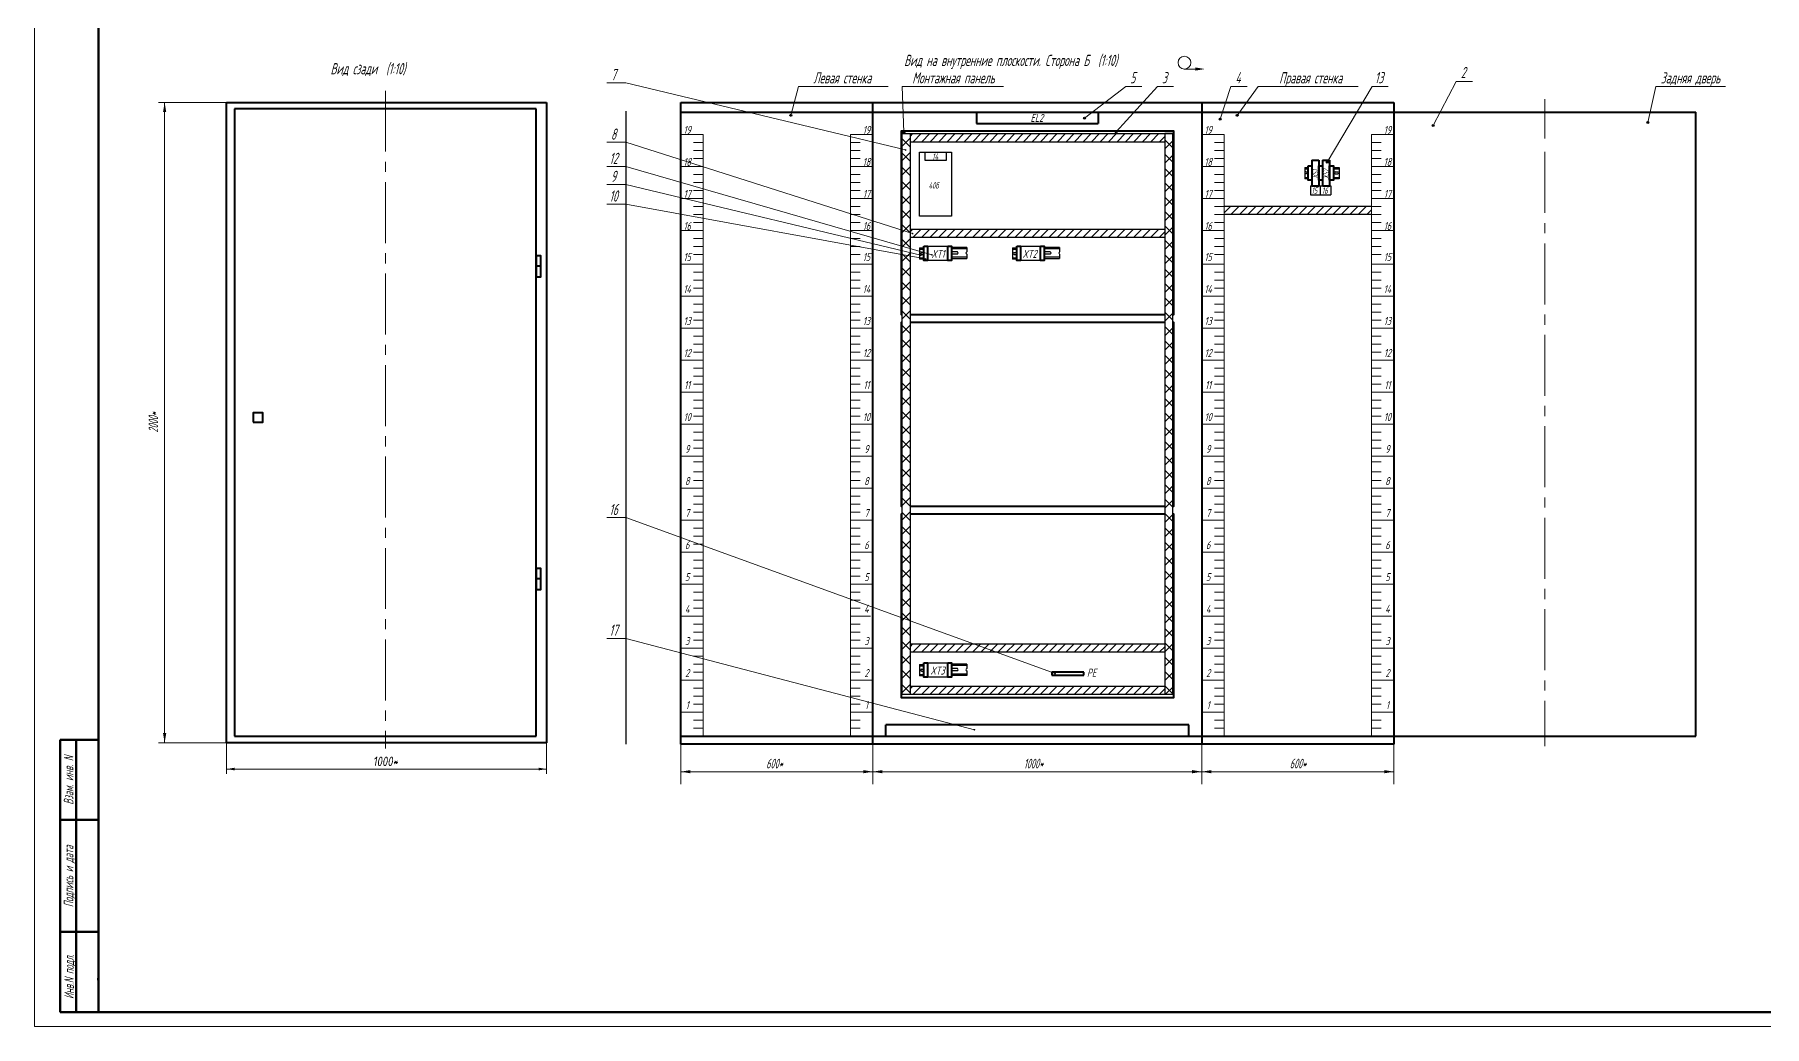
# Model space of a CAD drawing. Header units: millimetres. Extents: x -680 to 9204, y -4430 to 7779.
# Drawn here: x 2384 to 2925, y -1286 to -976 of the extents above; entities that cross this region are included whole.
import ezdxf
from ezdxf.enums import TextEntityAlignment as Align

# ---------------------------------------------------------------- set-up
doc = ezdxf.new("R2010")
doc.units = ezdxf.units.MM
doc.linetypes.add('CENTRE2', pattern=[28.575, 19.05, -3.175, 3.175, -3.175])
doc.layers.get('Defpoints').update_dxf_attribs({"color": 33})
for name, color, linetype, lineweight in [('RAZMER', 5, 'Continuous', 20), ('text', 41, 'Continuous', 20), ('Размерная', 4, 'Continuous', 25), ('Текст_КИП', 2, 'Continuous', 25), ('Толст.рамка', 7, 'Continuous', 60), ('Тонк.рамка', 10, 'Continuous', 20), ('Тонкая', 5, 'Continuous', 20)]:
    doc.layers.add(name, color=color, linetype=linetype, lineweight=lineweight)
doc.layers.add('ТЕКСТ', color=2, linetype='Continuous')
doc.layers.add('Текст.', color=51, linetype='Continuous')
doc.styles.add('Simplex', font='simplex.shx', dxfattribs={"width": 0.7, "oblique": 15})
doc.styles.add('ЕСКД', font='eskdw.shx', dxfattribs={"oblique": 10, "height": 3})

msp = doc.modelspace()

# ---------------------------------------------------------------- hatches: boundary and pattern name
at = {"ltscale": 0.5}
h = msp.add_hatch(color=256, dxfattribs=at)
edge = h.paths.add_edge_path()
edge.add_arc((2712.176, -1002.532), 0.277, 0, 360)
h = msp.add_hatch(color=256, dxfattribs=at)
edge = h.paths.add_edge_path()
edge.add_arc((2754.561, -1002.867), 0.277, 0, 360)
h = msp.add_hatch(color=256, dxfattribs=at)
edge = h.paths.add_edge_path()
edge.add_arc((2722.092, -1006.81), 0.277, 0, 360)
h = msp.add_hatch(color=256, dxfattribs=at)
edge = h.paths.add_edge_path()
edge.add_arc((2656.247, -1012.466), 0.277, 0, 360)
h = msp.add_hatch(color=256, dxfattribs=at)
edge = h.paths.add_edge_path()
edge.add_arc((2788.013, -1016.222), 0.277, 0, 360)
h = msp.add_hatch(color=256, dxfattribs=at)
edge = h.paths.add_edge_path()
edge.add_arc((2658.475, -1038.593), 0.277, 0, 360)
h = msp.add_hatch(color=256, dxfattribs=at)
edge = h.paths.add_edge_path()
edge.add_arc((2661.02, -1045.354), 0.277, 0, 360)
h = msp.add_hatch(color=256, dxfattribs=at)
edge = h.paths.add_edge_path()
edge.add_arc((2662.522, -1046.508), 0.277, 0, 360)
h = msp.add_hatch(color=256, dxfattribs=at)
edge = h.paths.add_edge_path()
edge.add_arc((2664.496, -1045.224), 0.277, 0, 360)
h = msp.add_hatch(color=256, dxfattribs=at)
edge = h.paths.add_edge_path()
edge.add_arc((2702.953, -1176.052), 0.277, 0, 360)
h = msp.add_hatch(color=256, dxfattribs=at)
edge = h.paths.add_edge_path()
edge.add_arc((2677.767, -1193.596), 0.277, 0, 360)
at = {"layer": 'Размерная', "ltscale": 0.9}
h = msp.add_hatch(dxfattribs=at)
h.set_pattern_fill('ANSI37', color=241, style=0)
h.set_pattern_definition([(45, (2357.7378, 5659.961), (-2.245064, 2.245064), []), (135, (2357.7378, 5659.961), (-2.245064, -2.245064), [])])
h.paths.add_polyline_path([(2657.662, -1007.363), (2655.162, -1007.363), (2655.162, -1182.475), (2657.662, -1182.475)])
at = {"layer": 'Размерная'}
h = msp.add_hatch(dxfattribs=at)
h.set_pattern_fill('ANSI31', color=241, scale=15, style=0)
h.set_pattern_definition([(45, (-8596.9117, 3498.6143), (-1.32582521, 1.32582521), [])])
h.paths.add_polyline_path([(2737.203, -1009.863), (2737.203, -1007.363), (2657.662, -1007.363), (2657.662, -1009.863)])
at = {"layer": 'Размерная', "ltscale": 0.9}
h = msp.add_hatch(dxfattribs=at)
h.set_pattern_fill('ANSI37', color=241, style=0)
h.set_pattern_definition([(135, (3641.1456, -108.1653), (2.245064, 2.245064), []), (45, (3641.1456, -108.1653), (2.245064, -2.245064), [])])
h.paths.add_polyline_path([(2737.203, -1182.475), (2739.703, -1182.475), (2739.703, -1007.363), (2737.203, -1007.363)])
at = {"layer": 'Размерная'}
h = msp.add_hatch(dxfattribs=at)
h.set_pattern_fill('ANSI31', color=241, scale=15, style=0)
h.set_pattern_definition([(45, (-8985.6021, 3475.8417), (-1.32582521, 1.32582521), [])])
h.paths.add_polyline_path([(2801.782, -1032.636), (2801.782, -1030.136), (2755.782, -1030.136), (2755.782, -1032.636)])
h = msp.add_hatch(dxfattribs=at)
h.set_pattern_fill('ANSI31', color=241, scale=15, style=0)
h.set_pattern_definition([(45, (-8596.9117, 3468.8076), (-1.32582521, 1.32582521), [])])
h.paths.add_polyline_path([(2737.203, -1039.67), (2737.203, -1037.17), (2657.662, -1037.17), (2657.662, -1039.67)])
h = msp.add_hatch(dxfattribs=at)
h.set_pattern_fill('ANSI31', color=241, scale=15, style=0)
h.set_pattern_definition([(45, (-8596.9117, 3339.1839), (-1.32582521, 1.32582521), [])])
h.paths.add_polyline_path([(2737.203, -1169.294), (2737.203, -1166.794), (2657.662, -1166.794), (2657.662, -1169.294)])
h = msp.add_hatch(dxfattribs=at)
h.set_pattern_fill('ANSI31', color=241, scale=15, style=0)
h.set_pattern_definition([(45, (-8596.9117, 3326.0024), (-1.32582521, 1.32582521), [])])
h.paths.add_polyline_path([(2737.203, -1182.475), (2737.203, -1179.975), (2657.662, -1179.975), (2657.662, -1182.475)])

# ---------------------------------------------------------------- linework, layer by layer
at = {"lineweight": 40}
for p, q in [((2444.138, -1197.636), (2444.138, -997.636)), ((2444.138, -997.636), (2544.138, -997.636)), ((2544.138, -997.636), (2544.138, -1197.636)), ((2586.035, -1198.136), (2586.035, -997.636)), ((2586.035, -997.636), (2808.782, -997.636)), ((2646.035, -1198.136), (2646.035, -997.636)), ((2748.782, -997.636), (2748.782, -1198.136)), ((2808.782, -997.636), (2808.782, -1198.136)), ((2586.035, -1000.636), (2808.782, -1000.636)), ((2678.408, -1000.636), (2678.408, -1004.136)), ((2678.408, -1004.136), (2716.408, -1004.136)), ((2716.408, -1000.636), (2716.408, -1004.136)), ((2808.782, -1000.636), (2903.105, -1000.636)), ((2903.105, -1195.576), (2903.105, -1000.636)), ((2544.138, -1175.576), (2544.138, -1175.576)), ((2744.788, -1192.081), (2650.115, -1192.081)), ((2650.115, -1195.576), (2650.115, -1192.081)), ((2744.788, -1195.576), (2744.788, -1192.081)), ((2544.138, -1197.636), (2444.138, -1197.636)), ((2808.782, -1198.136), (2586.035, -1198.136)), ((2808.779, -1195.576), (2903.105, -1195.576))]:
    msp.add_line(p, q, dxfattribs=at)
at = {"lineweight": 40, "ltscale": 0.3}
for p, q in [((2446.612, -999.597), (2446.583, -1195.576)), ((2540.905, -999.597), (2446.612, -999.597)), ((2540.905, -1195.576), (2540.905, -999.597)), ((2783.162, -1015.668), (2783.162, -1023.668)), ((2783.162, -1015.668), (2785.365, -1015.668)), ((2785.365, -1015.668), (2785.365, -1023.668)), ((2786.525, -1015.668), (2786.525, -1023.668)), ((2786.525, -1015.668), (2788.729, -1015.668)), ((2788.729, -1015.668), (2788.729, -1023.668)), ((2783.162, -1023.668), (2785.365, -1023.668)), ((2786.566, -1023.668), (2788.77, -1023.668)), ((2542.362, -1048.801), (2540.905, -1048.801)), ((2542.362, -1146.47), (2540.905, -1146.47)), ((2711.966, -1175.577), (2701.966, -1175.577)), ((2701.966, -1175.577), (2701.966, -1176.577)), ((2701.966, -1176.577), (2711.966, -1176.577)), ((2711.966, -1176.577), (2711.966, -1175.577)), ((2446.583, -1195.576), (2540.905, -1195.576)), ((2586.035, -1195.576), (2808.782, -1195.576))]:
    msp.add_line(p, q, dxfattribs=at)
at = {"ltscale": 0.1}
for p, q in [((2678.408, -1000.636), (2716.408, -1000.636)), ((2782.763, -1023.668), (2782.763, -1026.468)), ((2785.763, -1023.668), (2785.763, -1026.468)), ((2789.127, -1023.668), (2789.127, -1026.468))]:
    msp.add_line(p, q, dxfattribs=at)
at = {"lineweight": 30}
for p, q in [((2655.162, -1007.363), (2739.703, -1007.363)), ((2657.662, -1009.863), (2737.203, -1009.863)), ((2781.002, -1017.974), (2782.002, -1017.974)), ((2781.002, -1017.974), (2781.002, -1021.474)), ((2781.002, -1018.374), (2782.002, -1018.374)), ((2781.377, -1019.275), (2781.002, -1019.275)), ((2781.377, -1019.935), (2781.002, -1019.935)), ((2781.002, -1021.074), (2782.002, -1021.074)), ((2789.889, -1017.974), (2791.713, -1017.974)), ((2789.889, -1018.374), (2791.713, -1018.374)), ((2789.889, -1021.074), (2791.713, -1021.074)), ((2790.513, -1019.275), (2791.264, -1019.275)), ((2790.513, -1019.935), (2791.264, -1019.935)), ((2791.713, -1017.974), (2791.713, -1021.474)), ((2782.002, -1021.474), (2781.002, -1021.474)), ((2791.713, -1021.474), (2789.889, -1021.474)), ((2801.782, -1030.136), (2755.782, -1030.136)), ((2657.662, -1037.17), (2737.203, -1037.17)), ((2801.782, -1032.636), (2755.782, -1032.636)), ((2657.662, -1039.67), (2737.203, -1039.67)), ((2675.368, -1042.896), (2670.571, -1042.896)), ((2675.368, -1042.91), (2675.368, -1044.316)), ((2704.381, -1042.896), (2699.585, -1042.896)), ((2704.381, -1042.91), (2704.381, -1044.316)), ((2660.649, -1043.027), (2661.951, -1043.027)), ((2660.649, -1043.027), (2660.649, -1046.527)), ((2660.649, -1043.427), (2661.951, -1043.427)), ((2660.649, -1046.127), (2661.951, -1046.127)), ((2661.951, -1046.527), (2660.649, -1046.527)), ((2661.211, -1044.447), (2661.951, -1044.447)), ((2661.211, -1045.108), (2661.951, -1045.108)), ((2675.368, -1043.296), (2670.571, -1043.296)), ((2672.447, -1044.316), (2670.571, -1044.316)), ((2672.447, -1044.977), (2670.571, -1044.977)), ((2675.368, -1045.996), (2670.571, -1045.996)), ((2670.571, -1046.396), (2675.368, -1046.396)), ((2675.368, -1044.977), (2675.368, -1046.41)), ((2689.662, -1043.027), (2690.965, -1043.027)), ((2689.662, -1043.027), (2689.662, -1046.527)), ((2689.662, -1043.427), (2690.965, -1043.427)), ((2689.662, -1046.127), (2690.965, -1046.127)), ((2690.965, -1046.527), (2689.662, -1046.527)), ((2690.225, -1044.447), (2690.965, -1044.447)), ((2690.225, -1045.108), (2690.965, -1045.108)), ((2704.381, -1043.296), (2699.585, -1043.296)), ((2701.46, -1044.316), (2699.585, -1044.316)), ((2701.46, -1044.977), (2699.585, -1044.977)), ((2704.381, -1045.996), (2699.585, -1045.996)), ((2699.585, -1046.396), (2704.381, -1046.396)), ((2704.381, -1044.977), (2704.381, -1046.41)), ((2657.662, -1166.794), (2737.203, -1166.794)), ((2657.662, -1169.294), (2737.203, -1169.294)), ((2660.649, -1173.208), (2661.951, -1173.208)), ((2660.649, -1173.208), (2660.649, -1176.708)), ((2660.649, -1173.608), (2661.951, -1173.608)), ((2660.649, -1176.308), (2661.951, -1176.308)), ((2661.951, -1176.708), (2660.649, -1176.708)), ((2661.211, -1174.627), (2661.951, -1174.627)), ((2661.211, -1175.288), (2661.951, -1175.288)), ((2675.368, -1173.077), (2670.571, -1173.077)), ((2675.368, -1173.477), (2670.571, -1173.477)), ((2672.447, -1174.496), (2670.571, -1174.496)), ((2672.447, -1175.157), (2670.571, -1175.157)), ((2675.368, -1176.177), (2670.571, -1176.177)), ((2670.571, -1176.577), (2675.368, -1176.577)), ((2675.368, -1173.09), (2675.368, -1174.496)), ((2675.368, -1175.157), (2675.368, -1176.59)), ((2655.162, -1182.475), (2739.703, -1182.475)), ((2657.662, -1179.975), (2737.203, -1179.975))]:
    msp.add_line(p, q, dxfattribs=at)
for p, q in [((2782.763, -1023.668), (2789.127, -1023.668)), ((2782.763, -1026.468), (2789.127, -1026.468))]:
    msp.add_line(p, q)
at = {"color": 107}
for p, q in [((2663.111, -1047.017), (2663.111, -1042.537)), ((2663.111, -1042.537), (2669.411, -1042.537)), ((2669.411, -1047.017), (2669.411, -1042.537)), ((2692.125, -1047.017), (2692.125, -1042.537)), ((2692.125, -1042.537), (2698.425, -1042.537)), ((2698.425, -1047.017), (2698.425, -1042.537)), ((2698.425, -1047.017), (2698.425, -1042.537)), ((2669.411, -1047.017), (2663.111, -1047.017)), ((2698.425, -1047.017), (2692.125, -1047.017)), ((2663.111, -1177.198), (2663.111, -1172.718)), ((2663.111, -1172.718), (2669.411, -1172.718)), ((2669.411, -1177.198), (2663.111, -1177.198)), ((2669.411, -1177.198), (2669.411, -1172.718))]:
    msp.add_line(p, q, dxfattribs=at)
at = {"color": 5, "lineweight": 60}
msp.add_line((2404.172, -1271.555), (2403.712, -1271.555), dxfattribs=at)
at = {"lineweight": 40}
for points in [[(2655.162, -1063.935), (2654.951, -1063.935), (2654.951, -1006.435), (2739.951, -1006.435), (2739.951, -1063.935), (2739.703, -1063.935)], [(2737.203, -1063.935), (2657.662, -1063.935)], [(2655.162, -1123.794), (2654.951, -1123.794), (2654.951, -1066.294), (2655.162, -1066.294)], [(2657.662, -1066.294), (2737.203, -1066.294)], [(2739.703, -1066.294), (2739.951, -1066.294), (2739.951, -1123.794), (2739.703, -1123.794)], [(2737.203, -1123.794), (2657.662, -1123.794)], [(2739.703, -1126.153), (2739.951, -1126.153), (2739.951, -1183.653), (2654.951, -1183.653), (2654.951, -1126.153), (2655.162, -1126.153)], [(2657.662, -1126.153), (2737.203, -1126.153)]]:
    msp.add_lwpolyline(points, dxfattribs=at)
at = {"lineweight": 30}
for points in [[(2655.162, -1182.475), (2655.162, -1007.363), (2657.662, -1007.363), (2657.662, -1182.475)], [(2739.703, -1182.475), (2739.703, -1007.363), (2737.203, -1007.363), (2737.203, -1182.475)]]:
    msp.add_lwpolyline(points, dxfattribs=at)
msp.add_lwpolyline([(2660.649, -1013.184), (2670.649, -1013.184), (2670.649, -1033.184), (2660.649, -1033.184)], close=True, dxfattribs=at)
at = {"ltscale": 0.5}
msp.add_lwpolyline([(2662.349, -1013.184), (2668.949, -1013.184), (2668.949, -1015.784), (2662.349, -1015.784)], close=True, dxfattribs=at)
msp.add_lwpolyline([(2662.349, -1013.184), (2668.949, -1013.184), (2668.949, -1015.784), (2662.349, -1015.784)], close=True, dxfattribs=at)
at = {"lineweight": 40}
for points in [[(2782.002, -1017.455), (2783.162, -1017.455), (2783.162, -1021.935), (2782.002, -1021.935)], [(2785.365, -1017.455), (2786.525, -1017.455), (2786.525, -1021.935), (2785.365, -1021.935)], [(2788.729, -1017.455), (2789.889, -1017.455), (2789.889, -1021.935), (2788.729, -1021.935)], [(2661.951, -1042.537), (2663.111, -1042.537), (2663.111, -1047.017), (2661.951, -1047.017)], [(2669.411, -1042.537), (2670.571, -1042.537), (2670.571, -1047.017), (2669.411, -1047.017)], [(2690.965, -1042.537), (2692.125, -1042.537), (2692.125, -1047.017), (2690.965, -1047.017)], [(2698.425, -1042.537), (2699.585, -1042.537), (2699.585, -1047.017), (2698.425, -1047.017)], [(2452.441, -1097.545), (2455.441, -1097.545), (2455.441, -1094.545), (2452.441, -1094.545)], [(2661.951, -1172.718), (2663.111, -1172.718), (2663.111, -1177.198), (2661.951, -1177.198)], [(2669.411, -1172.718), (2670.571, -1172.718), (2670.571, -1177.198), (2669.411, -1177.198)]]:
    msp.add_lwpolyline(points, close=True, dxfattribs=at)
at = {"lineweight": 40, "ltscale": 0.3}
for points in [[(2540.905, -1052.066), (2542.362, -1052.066), (2542.362, -1045.537), (2540.905, -1045.537)], [(2540.905, -1149.735), (2542.362, -1149.735), (2542.362, -1143.205), (2540.905, -1143.205)]]:
    msp.add_lwpolyline(points, close=True, dxfattribs=at)
at = {"ltscale": 0.1}
for centre in [(2620.413, -1001.636), (2712.176, -1002.543), (2754.561, -1002.867), (2759.874, -1001.636), (2821.062, -1004.831), (2888.168, -1003.887), (2655.754, -1006.946), (2722.092, -1006.82), (2788.013, -1016.232)]:
    msp.add_circle(centre, 0.3, dxfattribs=at)
at = {"lineweight": 30}
for centre, start, end in [((2781.263, -1019.605), 289.08738, 70.91262), ((2790.628, -1019.605), 109.08738, 250.91262), ((2791.15, -1019.605), 289.08738, 70.91262), ((2661.325, -1044.777), 109.08738, 250.91262), ((2672.332, -1044.646), 289.08738, 70.91262), ((2675.482, -1044.646), 109.08738, 250.91262), ((2690.339, -1044.777), 109.08738, 250.91262), ((2701.346, -1044.646), 289.08738, 70.91262), ((2704.495, -1044.646), 109.08738, 250.91262), ((2661.325, -1174.958), 109.08738, 250.91262), ((2672.332, -1174.827), 289.08738, 70.91262), ((2675.482, -1174.827), 109.08738, 250.91262)]:
    msp.add_arc(centre, 0.35, start, end, dxfattribs=at)
at = {"layer": 'Defpoints'}
msp.add_line((2568.9, -1000.304), (2568.9, -1198.136), dxfattribs=at)
at = {"layer": 'RAZMER'}
msp.add_line((2568.9, -991.454), (2656.247, -1012.454), dxfattribs=at)
at = {"layer": 'RAZMER', "ltscale": 0.5}
for p, q in [((2725.044, -992.636), (2712.176, -1002.543)), ((2734.96, -992.636), (2722.092, -1006.82)), ((2757.913, -992.636), (2754.561, -1002.867)), ((2801.987, -992.636), (2788.013, -1016.232)), ((2828.285, -991.028), (2821.062, -1004.831)), ((2658.475, -1038.593), (2568.9, -1010.053)), ((2664.496, -1045.224), (2568.901, -1017.626)), ((2661.02, -1045.354), (2568.9, -1023.244)), ((2662.522, -1046.508), (2568.9, -1029.391)), ((2677.767, -1193.596), (2568.9, -1165.042))]:
    msp.add_line(p, q, dxfattribs=at)
at = {"layer": 'text'}
msp.add_line((2746.74, -987.162), (2743.331, -987.162), dxfattribs=at)
msp.add_circle((2743.384, -985.163), 2, dxfattribs=at)
at = {"layer": 'text', "linetype": 'ByBlock'}
msp.add_solid([(2746.74, -987.662), (2746.74, -986.662), (2749.74, -987.162)], dxfattribs=at)
at = {"layer": 'Толст.рамка'}
for p in [(2404.172, -697.265), (3220.172, -1281.769)]:
    msp.add_line(p, (2404.172, -1281.769), dxfattribs=at)
at = {"layer": 'Толст.рамка', "lineweight": 60}
for p, q in [((2392.172, -1281.769), (2392.172, -1196.769)), ((2404.172, -1196.769), (2392.172, -1196.769)), ((2397.172, -1281.769), (2397.172, -1196.769)), ((2404.172, -1221.769), (2392.172, -1221.769)), ((2392.172, -1256.769), (2404.172, -1256.769)), ((2404.172, -1281.769), (2392.172, -1281.769))]:
    msp.add_line(p, q, dxfattribs=at)
at = {"layer": 'Тонк.рамка'}
for q in [(2384.172, -692.265), (3225.172, -1286.265)]:
    msp.add_line((2384.172, -1286.265), q, dxfattribs=at)
at = {"layer": 'Тонкая', "linetype": 'CENTRE2'}
for p, q in [((2493.759, -993.934), (2493.759, -1199.431)), ((2855.944, -996.55), (2855.944, -1008.886)), ((2855.944, -1013.066), (2855.944, -1198.733))]:
    msp.add_line(p, q, dxfattribs=at)
at = {"layer": 'Тонкая'}
for p, q in [((2568.9, -991.454), (2562.9, -991.454)), ((2622.816, -992.636), (2620.413, -1001.636)), ((2650.805, -992.636), (2622.816, -992.636)), ((2655.156, -992.636), (2655.754, -1006.946)), ((2686.876, -992.636), (2655.182, -992.636)), ((2730.082, -992.636), (2725.044, -992.636)), ((2739.999, -992.636), (2734.96, -992.636)), ((2762.952, -992.636), (2757.913, -992.636)), ((2766.415, -992.636), (2759.874, -1001.636)), ((2797.665, -992.636), (2766.415, -992.636)), ((2807.026, -992.636), (2801.987, -992.636)), ((2833.324, -991.028), (2828.285, -991.028)), ((2912.412, -992.636), (2890.626, -992.636)), ((2422.901, -997.636), (2444.138, -997.636)), ((2424.795, -997.636), (2424.795, -1197.636)), ((2568.9, -1010.053), (2562.9, -1010.053)), ((2593.034, -1007.636), (2586.034, -1007.636)), ((2593.034, -1010.136), (2590.034, -1010.136)), ((2593.034, -1195.576), (2593.034, -1007.636)), ((2639.035, -1195.576), (2639.035, -1007.636)), ((2639.035, -1007.636), (2646.035, -1007.636)), ((2639.035, -1010.136), (2642.035, -1010.136)), ((2755.782, -1007.636), (2748.782, -1007.636)), ((2755.782, -1010.136), (2752.782, -1010.136)), ((2755.782, -1195.576), (2755.782, -1007.636)), ((2801.782, -1007.636), (2808.782, -1007.636)), ((2801.782, -1195.576), (2801.782, -1007.636)), ((2801.782, -1010.136), (2804.782, -1010.136)), ((2590.034, -1012.636), (2593.034, -1012.636)), ((2593.034, -1015.136), (2590.034, -1015.136)), ((2642.035, -1012.636), (2639.035, -1012.636)), ((2639.035, -1015.136), (2642.035, -1015.136)), ((2752.782, -1012.636), (2755.782, -1012.636)), ((2755.782, -1015.136), (2752.782, -1015.136)), ((2804.782, -1012.636), (2801.782, -1012.636)), ((2801.782, -1015.136), (2804.782, -1015.136)), ((2568.901, -1017.626), (2562.901, -1017.626)), ((2593.034, -1017.636), (2586.034, -1017.636)), ((2593.034, -1020.136), (2590.034, -1020.136)), ((2639.035, -1017.636), (2646.035, -1017.636)), ((2639.035, -1020.136), (2642.035, -1020.136)), ((2755.782, -1017.636), (2748.782, -1017.636)), ((2755.782, -1020.136), (2752.782, -1020.136)), ((2801.782, -1017.636), (2808.782, -1017.636)), ((2801.782, -1020.136), (2804.782, -1020.136)), ((2568.9, -1023.244), (2562.9, -1023.244)), ((2590.034, -1022.636), (2593.034, -1022.636)), ((2593.034, -1025.136), (2590.034, -1025.136)), ((2642.035, -1022.636), (2639.035, -1022.636)), ((2639.035, -1025.136), (2642.035, -1025.136)), ((2752.782, -1022.636), (2755.782, -1022.636)), ((2755.782, -1025.136), (2752.782, -1025.136)), ((2804.782, -1022.636), (2801.782, -1022.636)), ((2801.782, -1025.136), (2804.782, -1025.136)), ((2568.893, -1029.391), (2562.893, -1029.391)), ((2593.034, -1027.636), (2586.034, -1027.636)), ((2593.034, -1030.136), (2590.034, -1030.136)), ((2639.035, -1027.636), (2646.035, -1027.636)), ((2639.035, -1030.136), (2642.035, -1030.136)), ((2755.782, -1027.636), (2748.782, -1027.636)), ((2755.782, -1030.136), (2752.782, -1030.136)), ((2801.782, -1027.636), (2808.782, -1027.636)), ((2801.782, -1030.136), (2804.782, -1030.136)), ((2590.034, -1032.636), (2593.034, -1032.636)), ((2593.034, -1035.136), (2590.034, -1035.136)), ((2642.035, -1032.636), (2639.035, -1032.636)), ((2639.035, -1035.136), (2642.035, -1035.136)), ((2752.782, -1032.636), (2755.782, -1032.636)), ((2755.782, -1035.136), (2752.782, -1035.136)), ((2804.782, -1032.636), (2801.782, -1032.636)), ((2801.782, -1035.136), (2804.782, -1035.136)), ((2593.034, -1037.636), (2586.034, -1037.636)), ((2593.034, -1040.136), (2590.034, -1040.136)), ((2590.034, -1042.636), (2593.034, -1042.636)), ((2639.035, -1037.636), (2646.035, -1037.636)), ((2639.035, -1040.136), (2642.035, -1040.136)), ((2642.035, -1042.636), (2639.035, -1042.636)), ((2755.782, -1037.636), (2748.782, -1037.636)), ((2755.782, -1040.136), (2752.782, -1040.136)), ((2752.782, -1042.636), (2755.782, -1042.636)), ((2801.782, -1037.636), (2808.782, -1037.636)), ((2801.782, -1040.136), (2804.782, -1040.136)), ((2804.782, -1042.636), (2801.782, -1042.636)), ((2593.034, -1048.136), (2586.034, -1048.136)), ((2593.034, -1045.136), (2590.034, -1045.136)), ((2639.035, -1045.136), (2642.035, -1045.136)), ((2639.035, -1048.136), (2646.035, -1048.136)), ((2755.782, -1048.136), (2748.782, -1048.136)), ((2755.782, -1045.136), (2752.782, -1045.136)), ((2801.782, -1045.136), (2804.782, -1045.136)), ((2801.782, -1048.136), (2808.782, -1048.136)), ((2590.034, -1050.636), (2593.034, -1050.636)), ((2590.034, -1053.136), (2593.034, -1053.136)), ((2642.035, -1050.636), (2639.035, -1050.636)), ((2642.035, -1053.136), (2639.035, -1053.136)), ((2752.782, -1050.636), (2755.782, -1050.636)), ((2752.782, -1053.136), (2755.782, -1053.136)), ((2804.782, -1050.636), (2801.782, -1050.636)), ((2804.782, -1053.136), (2801.782, -1053.136)), ((2593.034, -1058.136), (2586.034, -1058.136)), ((2593.034, -1055.636), (2590.034, -1055.636)), ((2639.035, -1055.636), (2642.035, -1055.636)), ((2639.035, -1058.136), (2646.035, -1058.136)), ((2755.782, -1058.136), (2748.782, -1058.136)), ((2755.782, -1055.636), (2752.782, -1055.636)), ((2801.782, -1055.636), (2804.782, -1055.636)), ((2801.782, -1058.136), (2808.782, -1058.136)), ((2593.034, -1060.636), (2590.034, -1060.636)), ((2590.034, -1063.136), (2593.034, -1063.136)), ((2639.035, -1060.636), (2642.035, -1060.636)), ((2642.035, -1063.136), (2639.035, -1063.136)), ((2755.782, -1060.636), (2752.782, -1060.636)), ((2752.782, -1063.136), (2755.782, -1063.136)), ((2801.782, -1060.636), (2804.782, -1060.636)), ((2804.782, -1063.136), (2801.782, -1063.136)), ((2593.034, -1068.136), (2586.034, -1068.136)), ((2593.034, -1065.636), (2590.034, -1065.636)), ((2639.035, -1065.636), (2642.035, -1065.636)), ((2639.035, -1068.136), (2646.035, -1068.136)), ((2755.782, -1068.136), (2748.782, -1068.136)), ((2755.782, -1065.636), (2752.782, -1065.636)), ((2801.782, -1065.636), (2804.782, -1065.636)), ((2801.782, -1068.136), (2808.782, -1068.136)), ((2593.034, -1070.636), (2590.034, -1070.636)), ((2590.034, -1073.136), (2593.034, -1073.136)), ((2639.035, -1070.636), (2642.035, -1070.636)), ((2642.035, -1073.136), (2639.035, -1073.136)), ((2755.782, -1070.636), (2752.782, -1070.636)), ((2752.782, -1073.136), (2755.782, -1073.136)), ((2801.782, -1070.636), (2804.782, -1070.636)), ((2804.782, -1073.136), (2801.782, -1073.136)), ((2593.034, -1078.136), (2586.034, -1078.136)), ((2593.034, -1075.636), (2590.034, -1075.636)), ((2593.034, -1080.636), (2590.034, -1080.636)), ((2639.035, -1075.636), (2642.035, -1075.636)), ((2639.035, -1078.136), (2646.035, -1078.136)), ((2639.035, -1080.636), (2642.035, -1080.636)), ((2755.782, -1078.136), (2748.782, -1078.136)), ((2755.782, -1075.636), (2752.782, -1075.636)), ((2755.782, -1080.636), (2752.782, -1080.636)), ((2801.782, -1075.636), (2804.782, -1075.636)), ((2801.782, -1078.136), (2808.782, -1078.136)), ((2801.782, -1080.636), (2804.782, -1080.636)), ((2590.034, -1083.136), (2593.034, -1083.136)), ((2593.034, -1085.636), (2590.034, -1085.636)), ((2642.035, -1083.136), (2639.035, -1083.136)), ((2639.035, -1085.636), (2642.035, -1085.636)), ((2752.782, -1083.136), (2755.782, -1083.136)), ((2755.782, -1085.636), (2752.782, -1085.636)), ((2804.782, -1083.136), (2801.782, -1083.136)), ((2801.782, -1085.636), (2804.782, -1085.636)), ((2593.034, -1088.136), (2586.034, -1088.136)), ((2593.034, -1090.636), (2590.034, -1090.636)), ((2639.035, -1088.136), (2646.035, -1088.136)), ((2639.035, -1090.636), (2642.035, -1090.636)), ((2755.782, -1088.136), (2748.782, -1088.136)), ((2755.782, -1090.636), (2752.782, -1090.636)), ((2801.782, -1088.136), (2808.782, -1088.136)), ((2801.782, -1090.636), (2804.782, -1090.636)), ((2590.034, -1093.136), (2593.034, -1093.136)), ((2593.034, -1095.636), (2590.034, -1095.636)), ((2642.035, -1093.136), (2639.035, -1093.136)), ((2639.035, -1095.636), (2642.035, -1095.636)), ((2752.782, -1093.136), (2755.782, -1093.136)), ((2755.782, -1095.636), (2752.782, -1095.636)), ((2804.782, -1093.136), (2801.782, -1093.136)), ((2801.782, -1095.636), (2804.782, -1095.636)), ((2593.034, -1098.136), (2586.034, -1098.136)), ((2593.034, -1100.636), (2590.034, -1100.636)), ((2639.035, -1098.136), (2646.035, -1098.136)), ((2639.035, -1100.636), (2642.035, -1100.636)), ((2755.782, -1098.136), (2748.782, -1098.136)), ((2755.782, -1100.636), (2752.782, -1100.636)), ((2801.782, -1098.136), (2808.782, -1098.136)), ((2801.782, -1100.636), (2804.782, -1100.636)), ((2590.034, -1103.136), (2593.034, -1103.136)), ((2593.034, -1105.636), (2590.034, -1105.636)), ((2642.035, -1103.136), (2639.035, -1103.136)), ((2639.035, -1105.636), (2642.035, -1105.636)), ((2752.782, -1103.136), (2755.782, -1103.136)), ((2755.782, -1105.636), (2752.782, -1105.636)), ((2804.782, -1103.136), (2801.782, -1103.136)), ((2801.782, -1105.636), (2804.782, -1105.636)), ((2593.034, -1108.136), (2586.034, -1108.136)), ((2593.034, -1109.839), (2590.034, -1109.839)), ((2593.034, -1113.027), (2590.034, -1113.027)), ((2639.035, -1108.136), (2646.035, -1108.136)), ((2639.035, -1109.839), (2642.035, -1109.839)), ((2639.035, -1113.027), (2642.035, -1113.027)), ((2755.782, -1108.136), (2748.782, -1108.136)), ((2755.782, -1109.839), (2752.782, -1109.839)), ((2755.782, -1113.027), (2752.782, -1113.027)), ((2801.782, -1108.136), (2808.782, -1108.136)), ((2801.782, -1109.839), (2804.782, -1109.839)), ((2801.782, -1113.027), (2804.782, -1113.027)), ((2593.034, -1118.14), (2586.034, -1118.14)), ((2590.034, -1115.677), (2593.034, -1115.677)), ((2642.035, -1115.677), (2639.035, -1115.677)), ((2639.035, -1118.14), (2646.035, -1118.14)), ((2755.782, -1118.14), (2748.782, -1118.14)), ((2752.782, -1115.677), (2755.782, -1115.677)), ((2804.782, -1115.677), (2801.782, -1115.677)), ((2801.782, -1118.14), (2808.782, -1118.14)), ((2593.034, -1120.64), (2590.034, -1120.64)), ((2590.034, -1123.14), (2593.034, -1123.14)), ((2639.035, -1120.64), (2642.035, -1120.64)), ((2642.035, -1123.14), (2639.035, -1123.14)), ((2755.782, -1120.64), (2752.782, -1120.64)), ((2752.782, -1123.14), (2755.782, -1123.14)), ((2801.782, -1120.64), (2804.782, -1120.64)), ((2804.782, -1123.14), (2801.782, -1123.14)), ((2568.901, -1127.32), (2562.901, -1127.32)), ((2702.971, -1176.047), (2568.901, -1127.32)), ((2593.034, -1128.14), (2586.034, -1128.14)), ((2593.034, -1125.64), (2590.034, -1125.64)), ((2639.035, -1125.64), (2642.035, -1125.64)), ((2639.035, -1128.14), (2646.035, -1128.14)), ((2755.782, -1128.14), (2748.782, -1128.14)), ((2755.782, -1125.64), (2752.782, -1125.64)), ((2801.782, -1125.64), (2804.782, -1125.64)), ((2801.782, -1128.14), (2808.782, -1128.14)), ((2593.034, -1130.64), (2590.034, -1130.64)), ((2590.034, -1133.14), (2593.034, -1133.14)), ((2639.035, -1130.64), (2642.035, -1130.64)), ((2642.035, -1133.14), (2639.035, -1133.14)), ((2755.782, -1130.64), (2752.782, -1130.64)), ((2752.782, -1133.14), (2755.782, -1133.14)), ((2801.782, -1130.64), (2804.782, -1130.64)), ((2804.782, -1133.14), (2801.782, -1133.14)), ((2593.034, -1138.14), (2586.034, -1138.14)), ((2593.034, -1135.64), (2590.034, -1135.64)), ((2639.035, -1135.64), (2642.035, -1135.64)), ((2639.035, -1138.14), (2646.035, -1138.14)), ((2755.782, -1138.14), (2748.782, -1138.14)), ((2755.782, -1135.64), (2752.782, -1135.64)), ((2801.782, -1135.64), (2804.782, -1135.64)), ((2801.782, -1138.14), (2808.782, -1138.14)), ((2593.034, -1140.64), (2590.034, -1140.64)), ((2590.034, -1143.14), (2593.034, -1143.14)), ((2639.035, -1140.64), (2642.035, -1140.64)), ((2642.035, -1143.14), (2639.035, -1143.14)), ((2755.782, -1140.64), (2752.782, -1140.64)), ((2752.782, -1143.14), (2755.782, -1143.14)), ((2801.782, -1140.64), (2804.782, -1140.64)), ((2804.782, -1143.14), (2801.782, -1143.14)), ((2593.034, -1148.14), (2586.034, -1148.14)), ((2593.034, -1145.64), (2590.034, -1145.64)), ((2593.034, -1150.64), (2590.034, -1150.64)), ((2639.035, -1145.64), (2642.035, -1145.64)), ((2639.035, -1148.14), (2646.035, -1148.14)), ((2639.035, -1150.64), (2642.035, -1150.64)), ((2755.782, -1148.14), (2748.782, -1148.14)), ((2755.782, -1145.64), (2752.782, -1145.64)), ((2755.782, -1150.64), (2752.782, -1150.64)), ((2801.782, -1145.64), (2804.782, -1145.64)), ((2801.782, -1148.14), (2808.782, -1148.14)), ((2801.782, -1150.64), (2804.782, -1150.64)), ((2590.034, -1153.14), (2593.034, -1153.14)), ((2593.034, -1155.64), (2590.034, -1155.64)), ((2642.035, -1153.14), (2639.035, -1153.14)), ((2639.035, -1155.64), (2642.035, -1155.64)), ((2752.782, -1153.14), (2755.782, -1153.14)), ((2755.782, -1155.64), (2752.782, -1155.64)), ((2804.782, -1153.14), (2801.782, -1153.14)), ((2801.782, -1155.64), (2804.782, -1155.64)), ((2593.034, -1158.14), (2586.034, -1158.14)), ((2593.034, -1160.64), (2590.034, -1160.64)), ((2639.035, -1158.05), (2645.265, -1158.05)), ((2639.035, -1160.636), (2642.035, -1160.636)), ((2755.782, -1158.14), (2748.782, -1158.14)), ((2755.782, -1160.64), (2752.782, -1160.64)), ((2801.782, -1158.05), (2808.013, -1158.05)), ((2801.782, -1160.636), (2804.782, -1160.636)), ((2568.9, -1165.042), (2562.9, -1165.042)), ((2590.034, -1163.14), (2593.034, -1163.14)), ((2593.034, -1165.64), (2590.034, -1165.64)), ((2642.035, -1163.136), (2639.035, -1163.136)), ((2639.035, -1165.636), (2642.035, -1165.636)), ((2752.782, -1163.14), (2755.782, -1163.14)), ((2755.782, -1165.64), (2752.782, -1165.64)), ((2804.782, -1163.136), (2801.782, -1163.136)), ((2801.782, -1165.636), (2804.782, -1165.636)), ((2593.034, -1168.14), (2586.034, -1168.14)), ((2593.034, -1170.64), (2590.034, -1170.64)), ((2646.035, -1168.136), (2639.035, -1168.136)), ((2639.035, -1170.636), (2642.035, -1170.636)), ((2755.782, -1168.14), (2748.782, -1168.14)), ((2755.782, -1170.64), (2752.782, -1170.64)), ((2808.782, -1168.136), (2801.782, -1168.136)), ((2801.782, -1170.636), (2804.782, -1170.636)), ((2590.034, -1173.14), (2593.034, -1173.14)), ((2593.034, -1175.64), (2590.034, -1175.64)), ((2642.035, -1173.136), (2639.035, -1173.136)), ((2639.035, -1175.636), (2642.035, -1175.636)), ((2752.782, -1173.14), (2755.782, -1173.14)), ((2755.782, -1175.64), (2752.782, -1175.64)), ((2804.782, -1173.136), (2801.782, -1173.136)), ((2801.782, -1175.636), (2804.782, -1175.636)), ((2593.034, -1178.14), (2586.034, -1178.14)), ((2593.034, -1180.64), (2590.034, -1180.64)), ((2590.034, -1183.14), (2593.034, -1183.14)), ((2646.035, -1178.136), (2639.035, -1178.136)), ((2639.035, -1180.636), (2642.035, -1180.636)), ((2642.035, -1183.136), (2639.035, -1183.136)), ((2755.782, -1178.14), (2748.782, -1178.14)), ((2755.782, -1180.64), (2752.782, -1180.64)), ((2752.782, -1183.14), (2755.782, -1183.14)), ((2808.782, -1178.136), (2801.782, -1178.136)), ((2801.782, -1180.636), (2804.782, -1180.636)), ((2804.782, -1183.136), (2801.782, -1183.136)), ((2593.034, -1188.14), (2586.034, -1188.14)), ((2593.034, -1185.64), (2590.034, -1185.64)), ((2639.035, -1185.636), (2642.035, -1185.636)), ((2646.035, -1188.136), (2639.035, -1188.136)), ((2755.782, -1188.14), (2748.782, -1188.14)), ((2755.782, -1185.64), (2752.782, -1185.64)), ((2801.782, -1185.636), (2804.782, -1185.636)), ((2808.782, -1188.136), (2801.782, -1188.136)), ((2593.034, -1190.64), (2590.034, -1190.64)), ((2590.034, -1193.14), (2593.034, -1193.14)), ((2639.035, -1190.636), (2642.035, -1190.636)), ((2642.035, -1193.136), (2639.035, -1193.136)), ((2755.782, -1190.64), (2752.782, -1190.64)), ((2752.782, -1193.14), (2755.782, -1193.14)), ((2801.782, -1190.636), (2804.782, -1190.636)), ((2804.782, -1193.136), (2801.782, -1193.136)), ((2422.901, -1197.636), (2444.138, -1197.636)), ((2444.138, -1197.636), (2444.138, -1207.367)), ((2544.138, -1197.636), (2544.138, -1207.367)), ((2444.138, -1205.867), (2544.138, -1205.867))]:
    msp.add_line(p, q, dxfattribs=at)
at = {"layer": 'Тонкая', "ltscale": 0.5}
for p, q in [((2890.626, -992.636), (2888.168, -1003.887)), ((2586.034, -1198.136), (2586.035, -1210.636)), ((2646.035, -1198.136), (2646.035, -1210.636)), ((2646.035, -1198.136), (2646.035, -1210.636)), ((2748.782, -1198.136), (2748.782, -1210.636)), ((2748.782, -1198.136), (2748.782, -1210.636)), ((2808.782, -1198.008), (2808.782, -1210.636)), ((2586.035, -1206.694), (2646.035, -1206.694)), ((2646.035, -1206.694), (2748.782, -1206.694)), ((2748.782, -1206.694), (2808.782, -1206.694))]:
    msp.add_line(p, q, dxfattribs=at)
at = {"layer": 'Тонкая'}
msp.add_point((2424.795, -997.636), dxfattribs=at)
for points in [[(2424.295, -1000.636), (2425.295, -1000.636), (2424.795, -997.636)], [(2424.295, -1194.636), (2425.295, -1194.636), (2424.795, -1197.636)], [(2446.638, -1205.45), (2446.638, -1206.284), (2444.138, -1205.867)], [(2541.638, -1205.45), (2541.638, -1206.284), (2544.138, -1205.867)]]:
    msp.add_solid(points, dxfattribs=at)
at = {"layer": 'Тонкая', "ltscale": 0.5}
for points in [[(2589.035, -1206.194), (2589.035, -1207.194), (2586.035, -1206.694)], [(2643.035, -1206.194), (2643.035, -1207.194), (2646.035, -1206.694)], [(2649.035, -1206.194), (2649.035, -1207.194), (2646.035, -1206.694)], [(2745.782, -1206.194), (2745.782, -1207.194), (2748.782, -1206.694)], [(2751.782, -1206.194), (2751.782, -1207.194), (2748.782, -1206.694)], [(2805.782, -1206.194), (2805.782, -1207.194), (2808.782, -1206.694)]]:
    msp.add_solid(points, dxfattribs=at)

# ---------------------------------------------------------------- texts
at = {"layer": 'text', "style": 'Simplex', "oblique": 15, "width": 0.6}
for s, height, p in [('Вид на внутренние плоскости. Сторона Б  (1:10)', 3.5, (2689.118, -986.218)), ('7', 3.5, (2565.029, -990.655)), ('Левая стенка', 3.5, (2636.483, -991.662)), ('Монтажная панель', 3.5, (2671.215, -991.662)), ('5', 3.5, (2727.23, -991.616)), ('3', 3.5, (2737.147, -991.616)), ('4', 3.5, (2760.1, -991.616)), ('Правая стенка', 3.5, (2782.813, -991.662)), ('13', 3.5, (2804.174, -991.616)), ('2', 3.5, (2830.471, -990.009)), ('Задняя дверь', 3.5, (2901.447, -991.662)), ('8', 3.5, (2565.029, -1009.255)), ('12', 3.5, (2565.029, -1016.827)), ('9', 3.5, (2565.029, -1022.446)), ('10', 3.5, (2565.021, -1028.593)), ('XT1', 2.5, (2666.389, -1046.167)), ('XT2', 2.5, (2695.006, -1046.167)), ('16', 3.5, (2565.029, -1126.521)), ('17', 3.5, (2565.029, -1164.243)), ('XT3', 2.5, (2666.261, -1176.347))]:
    msp.add_text(s, height=height, dxfattribs=at).set_placement(p, align=Align.CENTER)
for s, height, p in [('Вид сзади  (1:10)', 3.5, (2476.612, -988.814)), ('14', 2, (2664.543, -1015.501))]:
    msp.add_text(s, height=height, dxfattribs=at).set_placement(p)
msp.add_text('2000*', height=3, rotation=90, dxfattribs=at).set_placement((2422.774, -1097.549), align=Align.CENTER)
at = {"layer": 'text', "insert": (2493.759, -1203.469), "char_height": 3, "attachment_point": 5, "style": 'ЕСКД'}
msp.add_mtext('1000*', dxfattribs=at)
at = {"layer": 'ТЕКСТ', "style": 'Simplex', "oblique": 15, "width": 0.6}
msp.add_text('PE', height=2.5, dxfattribs=at).set_placement((2714.372, -1177.006), align=Align.CENTER)
at = {"layer": 'Текст.', "style": 'Simplex', "oblique": 15, "width": 0.6}
for s, p in [('15', (2783.951, -1026.129)), ('16', (2787.205, -1026.129))]:
    msp.add_text(s, height=2, dxfattribs=at).set_placement(p, align=Align.CENTER)
at = {"layer": 'Текст_КИП', "style": 'Simplex', "oblique": 15, "width": 0.6}
for s, p in [('19', (2588.034, -1007.435)), ('19', (2644.035, -1007.435)), ('EL2', (2697.285, -1003.682)), ('19', (2750.782, -1007.435)), ('19', (2806.782, -1007.435)), ('18', (2588.034, -1017.435)), ('18', (2644.035, -1017.435)), ('18', (2750.782, -1017.435)), ('18', (2806.782, -1017.435)), ('17', (2588.034, -1027.435)), ('17', (2644.035, -1027.435)), ('17', (2750.782, -1027.435)), ('17', (2806.782, -1027.435)), ('16', (2588.034, -1037.435)), ('16', (2644.035, -1037.435)), ('16', (2750.782, -1037.435)), ('16', (2806.782, -1037.435)), ('15', (2588.034, -1047.136)), ('15', (2644.035, -1047.136)), ('15', (2750.782, -1047.136)), ('15', (2806.782, -1047.136)), ('14', (2588.034, -1057.136)), ('14', (2644.035, -1057.136)), ('14', (2750.782, -1057.136)), ('14', (2806.782, -1057.136)), ('13', (2588.034, -1067.136)), ('13', (2644.035, -1067.136)), ('13', (2750.782, -1067.136)), ('13', (2806.782, -1067.136)), ('12', (2588.034, -1077.136)), ('12', (2644.035, -1077.136)), ('12', (2750.782, -1077.136)), ('12', (2806.782, -1077.136)), ('11', (2588.034, -1087.136)), ('11', (2644.035, -1087.136)), ('11', (2750.782, -1087.136)), ('11', (2806.782, -1087.136)), ('10', (2588.034, -1097.136)), ('10', (2644.035, -1097.136)), ('10', (2750.782, -1097.136)), ('10', (2806.782, -1097.136)), ('9', (2588.034, -1107.136)), ('9', (2644.035, -1107.136)), ('9', (2750.782, -1107.136)), ('9', (2806.782, -1107.136)), ('8', (2588.034, -1117.14)), ('8', (2644.035, -1117.14)), ('8', (2750.782, -1117.14)), ('8', (2806.782, -1117.14)), ('7', (2588.034, -1127.14)), ('7', (2644.035, -1127.14)), ('7', (2750.782, -1127.14)), ('7', (2806.782, -1127.14)), ('6', (2588.034, -1137.14)), ('6', (2644.035, -1137.14)), ('6', (2750.782, -1137.14)), ('6', (2806.782, -1137.14)), ('5', (2588.034, -1147.14)), ('5', (2644.035, -1147.14)), ('5', (2750.782, -1147.14)), ('5', (2806.782, -1147.14)), ('4', (2588.034, -1157.14)), ('4', (2644.035, -1157.05)), ('4', (2750.782, -1157.14)), ('4', (2806.782, -1157.05)), ('3', (2588.034, -1167.14)), ('3', (2644.035, -1167.136)), ('3', (2750.782, -1167.14)), ('3', (2806.782, -1167.136)), ('2', (2588.034, -1177.14)), ('2', (2644.035, -1177.136)), ('2', (2750.782, -1177.14)), ('2', (2806.782, -1177.136)), ('1', (2588.034, -1187.14)), ('1', (2644.035, -1187.136)), ('1', (2750.782, -1187.14)), ('1', (2806.782, -1187.136))]:
    msp.add_text(s, height=2.5, dxfattribs=at).set_placement(p, align=Align.CENTER)
for s, p in [('ХS1', (2785.162, -1019.973)), ('ХS2', (2788.526, -1019.973))]:
    msp.add_text(s, height=1.8, rotation=90, dxfattribs=at).set_placement(p, align=Align.CENTER)
for s, height, p in [('40б', 2, (2663.428, -1024.521)), ('600*', 3, (2612.693, -1205.648)), ('1000*', 3, (2693.19, -1205.648)), ('600*', 3, (2776.257, -1205.648))]:
    msp.add_text(s, height=height, dxfattribs=at).set_placement(p)
at = {"layer": 'Текст_КИП', "ltscale": 0.02, "style": 'Simplex', "oblique": 15, "width": 0.6}
for s, p in [('Взам. инв. N', (2396.303, -1209.397)), ('Подпись и дата', (2396.303, -1239.397)), ('Инв.N подл.', (2396.439, -1270.769))]:
    msp.add_text(s, height=3, rotation=90, dxfattribs=at).set_placement(p, align=Align.CENTER)

doc.saveas('drawing.dxf')
